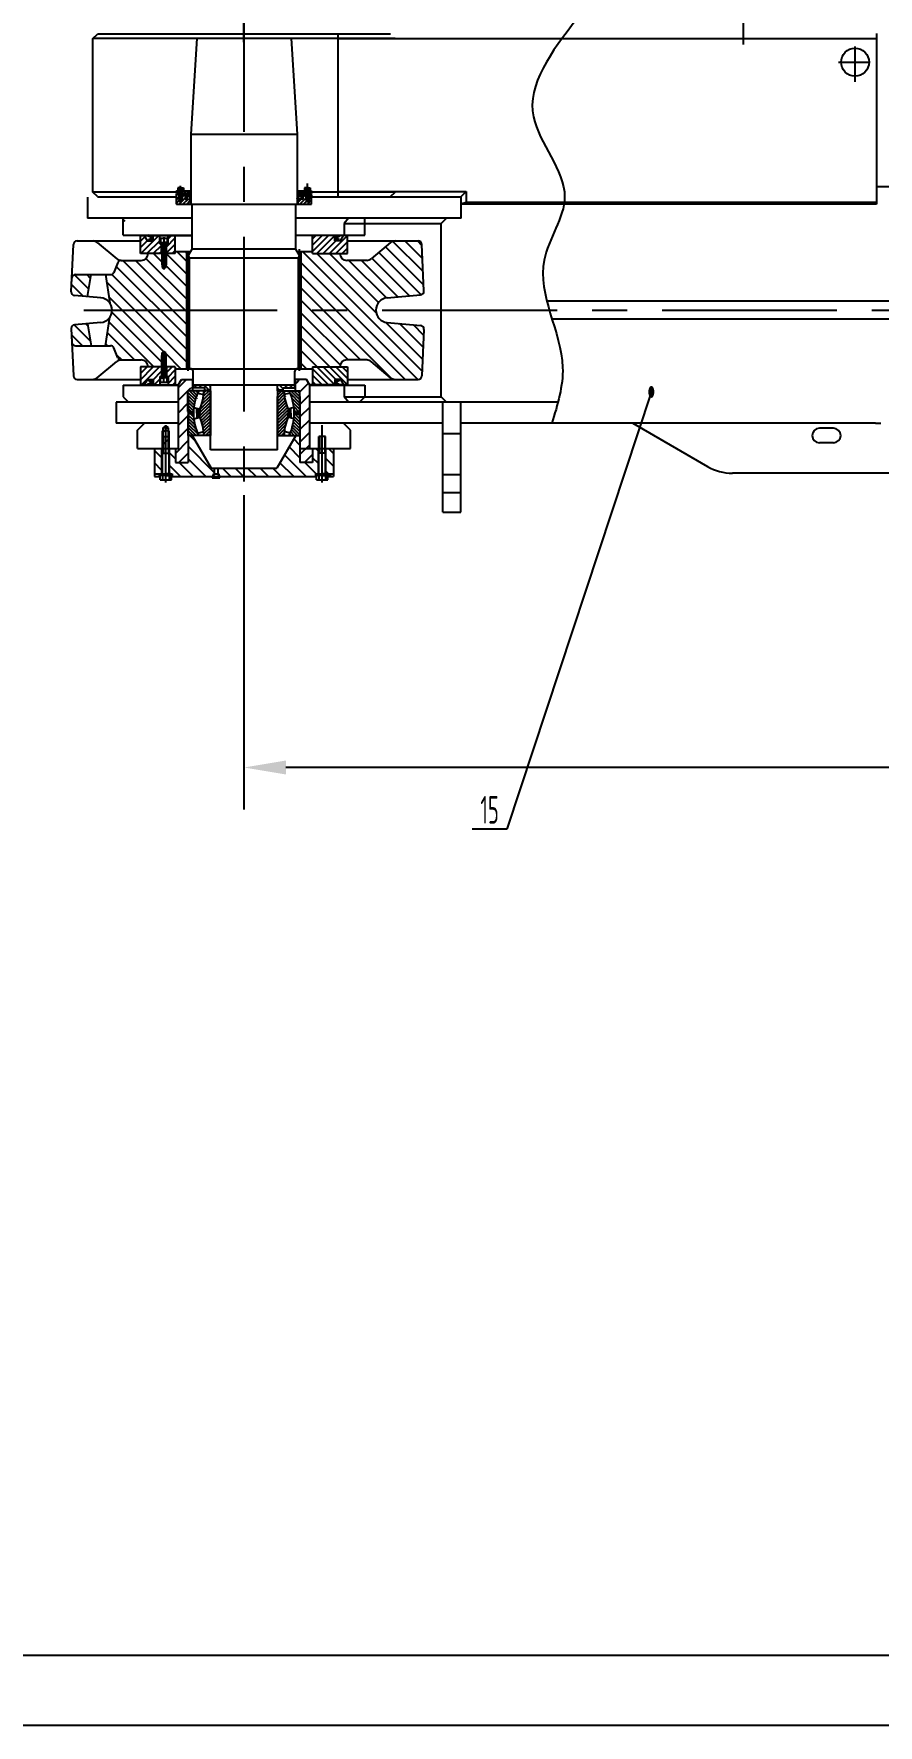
# Model space of a CAD drawing. Header units: millimetres. Extents: x 0 to 21000, y -315 to 14850.
# Drawn here: x 4974 to 7992, y 0 to 6046 of the extents above; entities that cross this region are included whole.
import ezdxf
from ezdxf.enums import TextEntityAlignment as Align

# ---------------------------------------------------------------- set-up
doc = ezdxf.new("R2010")
doc.units = ezdxf.units.MM
doc.header["$LTSCALE"] = 500
doc.linetypes.add('G', pattern=[2, 1.25, -0.25, 0.25, -0.25])
for name, color, linetype in [('01', 7, 'Continuous'), ('02', 1, 'Continuous'), ('05', 142, 'G'), ('08', 1, 'Continuous'), ('10', 1, 'Continuous'), ('11', 3, 'Continuous')]:
    doc.layers.add(name, color=color, linetype=linetype)
doc.styles.get("Standard").update_dxf_attribs({"font": 'isocp', "width": 0.707, "bigfont": 'intecad.shx'})
doc.dimstyles.new('INTE', dxfattribs={"dimscale": 50, "dimtxt": 3.5, "dimasz": 3, "dimexe": 3, "dimexo": 0, "dimgap": 1, "dimtad": 1, "dimdec": 0, "dimdsep": 46, "dimtxsty": 'Standard', "dimcen": 0, "dimclrd": 1, "dimclre": 1, "dimclrt": 3, "dimaunit": 1, "dimadec": 0, "dimazin": 0, "dimtfac": 1, "dimtmove": 0, "dimatfit": 0, "dimfxl": 1, "dimarcsym": 0})
pattern_1 = [(225, (7012.773, 4042.37), (11.22532, -11.22532), [])]
pattern_2 = [(135, (7012.7733, 4042.3693), (-1.4817423, -1.4817423), [1.524, -0.5715]), (225, (7012.7733, 4042.3693), (1.4817423, -1.4817423), [1.524, -0.5715])]
pattern_3 = [(135, (7401.3133, 3638.008), (-4.490128, -4.490128), [])]

# ---------------------------------------------------------------- blocks, each defined once
blk = doc.blocks.new('etgregres')
at = {"layer": '02'}
for p, q in [((630.2, 1536.3), (585.2, 1581.3)), ((585.3, 1536.3), (552.6, 1569)), ((675.1, 1536.3), (640.1, 1571.3)), ((720, 1536.3), (685, 1571.3)), ((764.9, 1536.3), (729.9, 1571.3)), ((818.8, 1527.3), (774.8, 1571.3)), ((849.6, 1541.4), (819.7, 1571.3)), ((581.3, 1091.3), (552.6, 1120)), ((616.2, 1101.3), (581.2, 1136.3)), ((661.1, 1101.3), (626.1, 1136.3)), ((706, 1101.3), (671, 1136.3)), ((750.9, 1101.3), (715.9, 1136.3)), ((795.8, 1101.3), (760.8, 1136.3)), ((836.6, 1105.3), (805.7, 1136.3)), ((849.6, 1137.3), (841.6, 1145.3))]:
    blk.add_line(p, q, dxfattribs=at)
blk = doc.blocks.new('wertgreter')
at = {"layer": '10'}
h = blk.add_hatch(dxfattribs=at)
h.set_pattern_fill('U', color=256, scale=8, angle=45, style=0, pattern_type=0)
h.set_pattern_definition([(45, (-492.103, 1336.257), (-5.65685, 5.65685), [])])
edge = h.paths.add_edge_path()
edge.add_line((-652.1, 1536.3), (-652.1, 1497.5))
edge.add_arc((-572.1, 1336.3), 180, 90.9815, 116.3878, ccw=False)
edge.add_line((-575.2, 1516.2), (-575.2, 1532.7))
edge.add_line((-575.2, 1532.7), (-577.7, 1536.3))
edge.add_line((-577.7, 1536.3), (-652.1, 1536.3))
edge = h.paths.add_edge_path()
edge.add_line((-492.1, 1536.3), (-566.6, 1536.3))
edge.add_line((-566.6, 1536.3), (-569, 1532.7))
edge.add_line((-569, 1532.7), (-569, 1516.2))
edge.add_arc((-572.1, 1336.3), 180, 63.6122, 89.0185, ccw=False)
edge.add_line((-492.1, 1497.5), (-492.1, 1536.3))
edge = h.paths.add_edge_path()
edge.add_line((-652.1, 1175), (-652.1, 1136.3))
edge.add_line((-652.1, 1136.3), (-577.7, 1136.3))
edge.add_line((-577.7, 1136.3), (-575.2, 1139.8))
edge.add_line((-575.2, 1139.8), (-575.2, 1156.3))
edge.add_arc((-572.1, 1336.3), 180, 243.6122, 269.0185, ccw=False)
edge = h.paths.add_edge_path()
edge.add_line((-492.1, 1136.3), (-492.1, 1175))
edge.add_arc((-572.1, 1336.3), 180, 270.9815, 296.3878, ccw=False)
edge.add_line((-569, 1156.3), (-569, 1139.8))
edge.add_line((-569, 1139.8), (-566.6, 1136.3))
edge.add_line((-566.6, 1136.3), (-492.1, 1136.3))
h = blk.add_hatch(dxfattribs=at)
h.set_pattern_fill('U', color=256, scale=8, angle=135, style=0, pattern_type=0)
h.set_pattern_definition([(135, (-492.103, 1336.257), (-5.65685, -5.65685), [])])
edge = h.paths.add_edge_path()
edge.add_line((-652.1, 1479.7), (-652.1, 1456.3))
edge.add_line((-652.1, 1456.3), (-492.1, 1456.3))
edge.add_line((-492.1, 1456.3), (-492.1, 1479.7))
edge.add_arc((-492.1, 1636.3), 156.5, 245.25923, 270, ccw=False)
edge.add_line((-557.6, 1494.1), (-572.1, 1494.1))
edge.add_line((-572.1, 1494.1), (-586.6, 1494.1))
edge.add_arc((-652.1, 1636.3), 156.5, 270, 294.74077, ccw=False)
edge = h.paths.add_edge_path()
edge.add_line((-586.6, 1178.4), (-572.1, 1178.4))
edge.add_line((-572.1, 1178.4), (-557.6, 1178.4))
edge.add_arc((-492.1, 1036.3), 156.5, 90, 114.74077, ccw=False)
edge.add_line((-492.1, 1192.8), (-492.1, 1216.2))
edge.add_line((-492.1, 1216.2), (-652.1, 1216.3))
edge.add_line((-652.1, 1216.3), (-652.1, 1192.8))
edge.add_arc((-652.1, 1036.3), 156.5, 65.25923, 90, ccw=False)
h = blk.add_hatch(dxfattribs=at)
h.set_pattern_fill('U', color=256, scale=2, angle=45, style=0, pattern_type=0)
h.set_pattern_definition([(45, (-492.1026, 1336.2573), (-1.414214, 1.414214), [])])
h.paths.add_polyline_path([(-572.1, 1504.1), (-589.3, 1504.1), (-586.6, 1494.1), (-572.1, 1494.1), (-557.6, 1494.1), (-554.9, 1504.1)])
h.paths.add_polyline_path([(-554.9, 1168.4), (-557.6, 1178.4), (-572.1, 1178.4), (-586.6, 1178.4), (-589.3, 1168.4), (-572.1, 1168.4)])
at = {"layer": '01'}
for p, q in [((-652.1, 1456.3), (-652.1, 1536.3)), ((-577.7, 1536.3), (-652.1, 1536.3)), ((-592.2, 1515.1), (-586.6, 1494.1)), ((-575.2, 1532.7), (-577.7, 1536.3)), ((-575.2, 1516.2), (-575.2, 1532.7)), ((-575.2, 1532.7), (-572.1, 1532.7)), ((-569, 1532.7), (-572.1, 1532.7)), ((-569, 1532.7), (-566.6, 1536.3)), ((-569, 1516.2), (-569, 1532.7)), ((-566.6, 1536.3), (-492.1, 1536.3)), ((-552, 1515.1), (-557.6, 1494.1)), ((-492.1, 1456.3), (-492.1, 1536.3)), ((-492.1, 1456.3), (-652.1, 1456.3)), ((-643.7, 1501.4), (-638.1, 1480.4)), ((-572.1, 1504.1), (-589.3, 1504.1)), ((-586.6, 1494.1), (-572.1, 1494.1)), ((-572.1, 1504.1), (-554.9, 1504.1)), ((-557.6, 1494.1), (-572.1, 1494.1)), ((-500.5, 1501.4), (-506.1, 1480.4)), ((-652.1, 1216.3), (-652.1, 1136.3)), ((-492.1, 1216.3), (-652.1, 1216.3)), ((-492.1, 1216.3), (-492.1, 1136.3)), ((-643.7, 1171.1), (-638.1, 1192.2)), ((-592.2, 1157.4), (-586.6, 1178.4)), ((-572.1, 1168.4), (-589.3, 1168.4)), ((-586.6, 1178.4), (-572.1, 1178.4)), ((-575.2, 1156.3), (-575.2, 1139.8)), ((-557.6, 1178.4), (-572.1, 1178.4)), ((-572.1, 1168.4), (-554.9, 1168.4)), ((-569, 1156.3), (-569, 1139.8)), ((-552, 1157.4), (-557.6, 1178.4)), ((-500.5, 1171.1), (-506.1, 1192.2)), ((-577.7, 1136.3), (-652.1, 1136.3)), ((-575.2, 1139.8), (-577.7, 1136.3)), ((-575.2, 1139.8), (-572.1, 1139.8)), ((-569, 1139.8), (-572.1, 1139.8)), ((-569, 1139.8), (-566.6, 1136.3)), ((-566.6, 1136.3), (-492.1, 1136.3))]:
    blk.add_line(p, q, dxfattribs=at)
for centre, radius, start, end in [((-572.1, 1336.3), 180, 90, 116.3878), ((-572.1, 1336.3), 180, 63.6122, 90), ((-652.1, 1636.3), 156.5, 270, 294.74077), ((-492.1, 1636.3), 156.5, 245.25923, 270), ((-652.1, 1036.3), 156.5, 65.25923, 90), ((-572.1, 1336.3), 180, 243.6122, 270), ((-572.1, 1336.3), 180, 270, 296.3878), ((-492.1, 1036.3), 156.5, 90, 114.74077)]:
    blk.add_arc(centre, radius, start, end, dxfattribs=at)
blk = doc.blocks.new('ryryu')
at = {"layer": '02', "color": 1, "linetype": 'Continuous'}
for p, q in [((420.5, 1603.8), (424.4, 1607.7)), ((442.3, 1580.7), (469.3, 1607.7)), ((487.2, 1580.7), (514.2, 1607.7)), ((420.5, 1514), (460.2, 1553.7)), ((420.5, 1469.1), (470.5, 1519.1)), ((484.1, 1532.7), (505.1, 1553.7)), ((420.5, 1424.2), (484.1, 1487.7)), ((435.5, 1394.2), (529, 1487.7)), ((547, 1460.9), (567.5, 1481.4)), ((420.5, 1334.4), (450.5, 1364.4)), ((420.5, 1289.5), (450.5, 1319.5)), ((420.5, 1244.6), (450.5, 1274.6)), ((420.5, 1199.7), (450.5, 1229.7)), ((420.5, 1154.8), (450.5, 1184.8)), ((420.5, 1109.9), (469.8, 1159.1)), ((420.5, 1065), (498.3, 1142.7)), ((488.2, 1087.7), (526.7, 1126.3)), ((533.1, 1087.7), (555.2, 1109.8)), ((422.2, 1021.7), (470.5, 1070.1)), ((467.1, 1021.7), (488.1, 1042.7)), ((512, 1021.7), (520.5, 1030.3)), ((420.5, 975.2), (440.1, 994.7)), ((458, 967.7), (485, 994.7)), ((502.9, 967.7), (520.5, 985.4))]:
    blk.add_line(p, q, dxfattribs=at)
blk = doc.blocks.new('*U43')
at = {"layer": '01'}
for p, q in [((-18.3, 6), (-18.3, 0)), ((0, 6), (-18.3, 6)), ((-18.3, 0), (0, 0)), ((0, 0), (-3.5, 6)), ((0, 6), (3.5, 0)), ((0, 6), (18.3, 6)), ((18.3, 0), (0, 0)), ((18.3, 6), (18.3, 0))]:
    blk.add_line(p, q, dxfattribs=at)
at = {"layer": '05'}
blk.add_line((0, 8.1), (0, -2.1), dxfattribs=at)
blk = doc.blocks.new('*U41')
at = {"layer": '01'}
for p, q in [((-12.2, 4.1), (-12.2, 0)), ((0, 4.1), (-12.2, 4.1)), ((-12.2, 0), (0, 0)), ((0, 0), (-2.4, 4.1)), ((0, 4.1), (2.4, 0)), ((0, 4.1), (12.2, 4.1)), ((12.2, 0), (0, 0)), ((12.2, 4.1), (12.2, 0))]:
    blk.add_line(p, q, dxfattribs=at)
at = {"layer": '05'}
blk.add_line((0, 6.2), (0, -2.1), dxfattribs=at)
blk = doc.blocks.new('*U42')
at = {"layer": '01'}
for p, q in [((-9.2, 3.1), (-9.2, 0)), ((0, 3.1), (-9.2, 3.1)), ((-9.2, 0), (0, 0)), ((0, 0), (-1.8, 3.1)), ((0, 3.1), (1.8, 0)), ((0, 3.1), (9.2, 3.1)), ((9.2, 0), (0, 0)), ((9.2, 3.1), (9.2, 0))]:
    blk.add_line(p, q, dxfattribs=at)
at = {"layer": '05'}
blk.add_line((0, 5.2), (0, -2.1), dxfattribs=at)
blk = doc.blocks.new('*D78')
at = {"layer": '08', "color": 1, "lineweight": -2}
for p, q in [((5725.1, 4396.6), (5725.1, 3273.2)), ((14634.3, 4343.2), (14634.3, 3273.2)), ((14484.3, 3423.2), (5875.1, 3423.2))]:
    blk.add_line(p, q, dxfattribs=at)
at = {"layer": '08', "color": 1}
for points in [[(5875.1, 3448.2), (5875.1, 3398.2), (5725.1, 3423.2)], [(14484.3, 3448.2), (14484.3, 3398.2), (14634.3, 3423.2)]]:
    blk.add_solid(points, dxfattribs=at)
at = {"layer": 'Defpoints', "color": 0}
for p in [(5725.1, 4396.6), (14634.3, 4343.2), (5725.1, 3423.2)]:
    blk.add_point(p, dxfattribs=at)
at = {"layer": '08', "color": 3, "insert": (10179.7, 3560.7), "char_height": 175, "attachment_point": 5}
blk.add_mtext('8909', dxfattribs=at)
blk = doc.blocks.new('*U100')
at = {"layer": '01'}
blk.add_lwpolyline([(25, 5), (415, 5)], dxfattribs=at)
at = {"layer": '02'}
blk.add_lwpolyline([(0, 0), (420, 0)], dxfattribs=at)

msp = doc.modelspace()

# ---------------------------------------------------------------- hatches: boundary and pattern name
at = {"layer": '02', "linetype": 'Continuous'}
h = msp.add_hatch(dxfattribs=at)
h.set_pattern_fill('ANSI31', color=1, scale=3, angle=180, style=0)
h.set_pattern_definition([(225, (7061.3305, 3960.358), (6.735192, -6.735192), [])])
h.paths.add_polyline_path([(5917.1, 5455), (5917.1, 5437), (5963.6, 5437), (5966.6, 5440), (5966.6, 5444.6), (5956.4, 5450.4), (5956.4, 5448), (5951.6, 5445.2), (5946.8, 5448), (5946.8, 5453), (5945.6, 5453), (5945.6, 5456.5), (5935.1, 5462.5), (5935.1, 5455)])
h.paths.add_polyline_path([(5957.6, 5458.1), (5957.6, 5453), (5956.4, 5453), (5956.4, 5450.4), (5966.6, 5444.6), (5966.6, 5473), (5957.6, 5473)])
h.paths.add_polyline_path([(5945.6, 5473), (5935.1, 5473), (5935.1, 5462.5), (5945.6, 5456.5), (5945.6, 5458.1)])
h.paths.add_polyline_path([(5515.1, 5473), (5504.6, 5473), (5504.6, 5458.1), (5504.6, 5453), (5503.4, 5453), (5503.4, 5448), (5498.6, 5445.2), (5493.8, 5448), (5493.8, 5453), (5492.6, 5453), (5492.6, 5458.1), (5492.6, 5473), (5483.6, 5473), (5483.6, 5462.4), (5483.6, 5440), (5486.6, 5437), (5533.1, 5437), (5533.1, 5455), (5515.1, 5455), (5515.1, 5455)])
h.paths.add_polyline_path([(5494.8, 5445), (5494.8, 5454.5), (5482.4, 5454.5), (5482.4, 5445)], flags=9)
h = msp.add_hatch(dxfattribs=at)
h.set_pattern_fill('ANSI31', color=1, scale=2, angle=180, style=0)
h.set_pattern_definition([(225, (7401.3133, 3638.008), (4.490128, -4.490128), [])])
h.paths.add_polyline_path([(5483.6, 5475), (5491.6, 5475), (5491.6, 5485), (5489.4, 5485), (5483.6, 5485)])
h.paths.add_polyline_path([(5505.6, 5485), (5505.6, 5475), (5533.1, 5475), (5533.1, 5485)])
h.paths.add_polyline_path([(5917.1, 5485), (5917.1, 5475), (5929.4, 5475), (5935.1, 5475), (5944.6, 5475), (5944.6, 5485), (5942.4, 5485)])
h.paths.add_polyline_path([(5966.6, 5485), (5958.6, 5485), (5958.6, 5475), (5966.6, 5475)])
h = msp.add_hatch(dxfattribs=at)
h.set_pattern_fill('ANSI31', color=1, scale=2, angle=90, style=0)
h.set_pattern_definition(pattern_3)
h.paths.add_polyline_path([(5520.7, 5463.3), (5520.7, 5455), (5515.1, 5455), (5515.1, 5475), (5520.7, 5475), (5521.5, 5475), (5521.5, 5472.8, 0.250683), (5522.4, 5471.2), (5524, 5470.1), (5526.9, 5470.1, -0.377139), (5535.1, 5464.1), (5535.1, 5455.9), (5532.3, 5455.9), (5532.3, 5463.1, 0.139802), (5532.7, 5464.6, 0.237724), (5531.6, 5466.9, 0.566431)])
h = msp.add_hatch(dxfattribs=at)
h.set_pattern_fill('ANSI31', color=1, scale=2, angle=90, style=0)
h.set_pattern_definition(pattern_3)
h.paths.add_polyline_path([(5929.4, 5463.3), (5929.4, 5455), (5935.1, 5455), (5935.1, 5475), (5929.4, 5475), (5928.6, 5475), (5928.6, 5472.8, -0.250683), (5927.7, 5471.2), (5926.2, 5470.1), (5923.2, 5470.1, 0.377139), (5915.1, 5464.1), (5915.1, 5455.9), (5917.8, 5455.9), (5917.8, 5463.1, -0.139802), (5917.4, 5464.6, -0.237724), (5918.5, 5466.9, -0.566431)])
msp.add_hatch(color=1, dxfattribs=at).paths.add_polyline_path([(5966.6, 5462.4), (5971.6, 5462.4), (5966.6, 5467.4)])
h = msp.add_hatch(dxfattribs=at)
h.set_pattern_fill('ANSI31', color=1, scale=5, angle=180, style=0)
h.set_pattern_definition([(225, (7012.773, 4043.12), (11.22532, -11.22532), [])])
h.paths.add_polyline_path([(5430.1, 5261.2), (5430.1, 5295.2), (5426.9, 5295.2), (5424.1, 5295.2), (5424.1, 5325.2), (5400.1, 5325.2), (5400.1, 5306.7), (5380.1, 5306.7), (5373.6, 5317.9), (5355.1, 5322.7), (5355.1, 5261.2)])
h.paths.add_polyline_path([(5454.1, 5295.2), (5448.1, 5295.2), (5448.1, 5261.2), (5479.6, 5261.2), (5479.6, 5268.2), (5479.6, 5325.2), (5454.1, 5325.2)])
h.paths.add_polyline_path([(5386.8, 5272.8), (5386.8, 5282.3), (5374.5, 5282.3), (5374.5, 5272.8)], flags=24)
h = msp.add_hatch(dxfattribs=at)
h.set_pattern_fill('ANGLE', color=1, scale=0.3, angle=135, style=0)
h.set_pattern_definition(pattern_2)
h.paths.add_polyline_path([(5385.1, 5310.5), (5385.1, 5305.9), (5400.1, 5305.9), (5400.1, 5317.4), (5381.6, 5325.9), (5380.7, 5324.1), (5397.2, 5316.5), (5397.2, 5315.7)])
h.paths.add_polyline_path([(5395.1, 5306.2), (5395.1, 5315.7), (5382.8, 5315.7), (5382.8, 5306.2)], flags=24)
h = msp.add_hatch(dxfattribs=at)
h.set_pattern_fill('ANSI31', color=1, scale=5, angle=180, style=0)
h.set_pattern_definition(pattern_1)
h.paths.add_polyline_path([(5970.6, 5324.4), (5970.6, 5260.4), (6095.1, 5260.4), (6095.1, 5324.4), (6080.8, 5324.4), (6070.1, 5305.9), (6050.1, 5305.9), (6050.1, 5314.2), (6050.1, 5324.4)])
at = {"layer": '02'}
h = msp.add_hatch(dxfattribs=at)
h.set_pattern_fill('ANGLE', color=256, scale=0.3, angle=135, style=0)
h.set_pattern_definition(pattern_2)
h.paths.add_polyline_path([(6050.1, 5317.4), (6050.1, 5305.9), (6065.1, 5305.9), (6065.1, 5310.5), (6052.9, 5315.7), (6052.9, 5316.5), (6067.6, 5323.3), (6066.8, 5325.2)])
at = {"layer": '02', "linetype": 'Continuous'}
h = msp.add_hatch(dxfattribs=at)
h.set_pattern_fill('ANSI31', color=1, scale=10, angle=90, style=0)
h.set_pattern_definition([(135, (7162.265, 2422.636), (-22.45064, -22.45064), [])])
h.paths.add_polyline_path([(5119.8, 5005.4, 0.401491), (5108, 4991.9), (5110.1, 4943.3, 0.401491), (5123.1, 4930.9), (5178.9, 4930.9), (5166.4, 5009.5)])
h.paths.add_polyline_path([(5123.1, 5184.9, 0.401491), (5110.1, 5172.5), (5109.1, 5148.2), (5108, 5123.9, 0.401491), (5119.8, 5110.4), (5166.4, 5106.3), (5178.9, 5184.9)])
h.paths.add_polyline_path([(5286.4, 5235.9, 0.306216), (5274.3, 5227.8), (5260.3, 5193.1), (5257.1, 5184.9), (5248.3, 5184.9), (5229.9, 5184.9), (5246.1, 5082.6, -0.147822), (5253.6, 5057.9), (5265.1, 5057.9), (5520.6, 5057.9), (5520.6, 5261.9), (5517.4, 5267.4), (5479.2, 5267.4), (5479.2, 5260.4), (5447.1, 5260.4), (5447.1, 5220.4), (5445.5, 5220.4), (5445.5, 5210.4), (5439.1, 5206.7), (5432.7, 5210.4), (5432.7, 5220.4), (5431.1, 5220.4), (5431.1, 5260.4), (5382.6, 5260.4, -0.407784), (5357.6, 5235.9)])
h.paths.add_polyline_path([(5970.9, 5260.4), (5970.9, 5267.4), (5932.8, 5267.4), (5929.6, 5261.9), (5929.6, 5057.9), (6196.6, 5057.9, -0.388879), (6237.2, 5102.2), (6356.2, 5112.7, 0.388879), (6368, 5125.6), (6360.7, 5293, 0.401491), (6347.8, 5305.4), (6265.6, 5305.4, 0.169751), (6250, 5300), (6179.5, 5241.7, -0.174545), (6163.6, 5235.9), (6092.6, 5235.9, -0.407784), (6067.6, 5260.4)])
h.paths.add_polyline_path([(5929.6, 5057.9), (5929.6, 4854), (5932.8, 4848.4), (5970.9, 4848.4), (5970.9, 4855.5), (6067.6, 4855.5, -0.407784), (6092.6, 4879.9), (6163.6, 4879.9, -0.174545), (6179.5, 4874.2), (6250, 4815.9, 0.169751), (6265.6, 4810.4), (6347.8, 4810.4, 0.401491), (6360.7, 4822.8), (6368, 4990.2, 0.388879), (6356.2, 5003.2), (6237.2, 5013.6, -0.388879), (6196.6, 5057.9), (6185, 5057.9)])
h.paths.add_polyline_path([(5253.6, 5057.9, -0.147822), (5246.1, 5033.3), (5229.9, 4930.9), (5248.3, 4930.9), (5257.1, 4930.9), (5260.3, 4922.8), (5274.3, 4888.1, 0.306216), (5286.4, 4879.9), (5357.6, 4879.9, -0.407784), (5382.6, 4855.5), (5431.1, 4855.5), (5431.1, 4895.5), (5432.7, 4895.5), (5432.7, 4905.5), (5439.1, 4909.2), (5445.5, 4905.5), (5445.5, 4895.5), (5447.1, 4895.5), (5447.1, 4855.5), (5479.2, 4855.5), (5479.2, 4848.4), (5517.4, 4848.4), (5520.6, 4854), (5520.6, 5057.9)])
h.paths.add_polyline_path([(5431.1, 4895.5), (5431.1, 4855.5), (5432.7, 4855.5), (5432.7, 4895.5)], flags=16)
h.paths.add_polyline_path([(5445.5, 4895.5), (5445.5, 4855.5), (5447.1, 4855.5), (5447.1, 4895.5)], flags=16)
h.paths.add_polyline_path([(5431.1, 5260.4), (5431.1, 5220.4), (5432.7, 5220.4), (5432.7, 5260.4)], flags=16)
h.paths.add_polyline_path([(5445.5, 5260.4), (5445.5, 5220.4), (5447.1, 5220.4), (5447.1, 5260.4)], flags=17)
at = {"layer": '02'}
h = msp.add_hatch(dxfattribs=at)
h.set_pattern_fill('ANSI31', color=256, scale=5, angle=180, style=0)
h.set_pattern_definition(pattern_1)
h.paths.add_polyline_path([(5355.1, 4855.4), (5355.1, 4790.7), (5369, 4790.7), (5380.1, 4809.9), (5400.1, 4809.9), (5400.1, 4801.6), (5400.1, 4798.5), (5383.2, 4790.7), (5419.1, 4790.7), (5424.1, 4795.5), (5424.1, 4820.7), (5430.1, 4820.7), (5430.1, 4855.4)])
h.paths.add_polyline_path([(5448.1, 4855.4), (5448.1, 4820.7), (5451.3, 4820.7), (5454.1, 4820.7), (5454.1, 4790.7), (5479.6, 4790.7), (5479.6, 4855.4)])
at = {"layer": '02', "linetype": 'Continuous'}
h = msp.add_hatch(dxfattribs=at)
h.set_pattern_fill('ANSI31', color=1, scale=5, angle=180, style=0)
h.set_pattern_definition([(135, (7012.773, 6073.457), (11.22532, 11.22532), [])])
h.paths.add_polyline_path([(5970.6, 4791.4), (5970.6, 4855.4), (6095.1, 4855.4), (6095.1, 4791.4), (6080.8, 4791.4), (6070.1, 4809.9), (6050.1, 4809.9), (6050.1, 4801.6), (6050.1, 4791.4)])
at = {"layer": '02'}
h = msp.add_hatch(dxfattribs=at)
h.set_pattern_fill('ANGLE', color=256, scale=0.5, angle=135, style=0)
h.set_pattern_definition([(135, (7012.7733, 4042.3693), (-2.4695704, -2.4695704), [2.54, -0.9525]), (225, (7012.7733, 4042.3693), (2.4695704, -2.4695704), [2.54, -0.9525])])
h.paths.add_polyline_path([(5385.1, 4809.9), (5385.1, 4805.3), (5397.2, 4800.2), (5397.2, 4799.4), (5380.7, 4791.7), (5381.6, 4789.9), (5400.1, 4798.5), (5400.1, 4809.9)])
h = msp.add_hatch(dxfattribs=at)
h.set_pattern_fill('ANSI31', color=256, scale=4, angle=90, style=0)
h.set_pattern_definition([(135, (7012.773, 4042.369), (-8.98026, -8.98026), [])])
h.paths.add_polyline_path([(5585.1, 4789.9), (5543.1, 4789.9), (5543.1, 4779.9), (5585.1, 4779.9), (5585.1, 4771.9), (5605.1, 4771.9), (5605.1, 4789.9)])
h.paths.add_polyline_path([(5845.1, 4789.9), (5845.1, 4771.9), (5865.1, 4771.9), (5865.1, 4779.9), (5907.1, 4779.9), (5907.1, 4789.9)])
h.paths.add_polyline_path([(5603.7, 4770.2), (5603.7, 4779.7), (5591.4, 4779.7), (5591.4, 4770.2)], flags=9)
h = msp.add_hatch(dxfattribs=at)
h.set_pattern_fill('ANGLE', color=256, scale=0.3, angle=135, style=0)
h.set_pattern_definition([(225, (7012.7733, 6073.4572), (-1.4817423, 1.4817423), [1.524, -0.5715]), (135, (7012.7733, 6073.4572), (1.4817423, 1.4817423), [1.524, -0.5715])])
h.paths.add_polyline_path([(6052.9, 4799.3), (6052.9, 4800.2), (6065.1, 4805.3), (6065.1, 4809.9), (6050.1, 4809.9), (6050.1, 4798.4), (6066.8, 4790.7), (6067.6, 4792.5)])

# ---------------------------------------------------------------- linework, layer by layer
for p, q in [((5185.1, 6028.9), (5201.1, 6044.9)), ((6265.1, 6028.9), (5185.1, 6028.9)), ((5185.1, 5479.9), (5185.1, 6028.9)), ((5725.1, 6044.9), (5201.1, 6044.9)), ((6249.1, 6044.9), (5725.1, 6044.9)), ((5166.1, 5462.4), (5166.1, 5386.4)), ((5483.6, 5479.9), (5185.1, 5479.9)), ((5201.1, 5463.9), (5185.1, 5479.9)), ((5483.6, 5462.4), (5201.1, 5462.4)), ((6265.1, 5479.9), (5966.6, 5479.9)), ((6348.1, 5462.4), (5966.6, 5462.4)), ((6249.1, 5463.9), (6265.1, 5479.9)), ((5539.4, 5386.4), (5293.1, 5386.4)), ((5293.1, 5325.9), (5293.1, 5386.4)), ((6157.1, 5386.4), (5910.8, 5386.4)), ((6157.1, 5325.9), (6157.1, 5386.4)), ((5293.1, 5325.9), (5539.4, 5325.9)), ((5355.1, 5325.2), (5381.2, 5325.2)), ((5383.2, 5325.2), (5539.4, 5325.2)), ((5910.8, 5325.9), (6157.1, 5325.9)), ((5128.4, 5305.4), (5355.1, 5305.4)), ((6095.1, 5305.4), (6347.8, 5305.4)), ((6368, 5126.7), (6360.7, 5293)), ((5108, 5123.9), (5110.1, 5172.5)), ((5123.1, 5184.9), (5248.3, 5184.9)), ((5213, 5102.2), (5119.8, 5110.4)), ((6237.2, 5102.2), (6356.2, 5112.7)), ((5108, 4991.9), (5110.1, 4943.3)), ((5213, 5013.6), (5119.8, 5005.4)), ((6237.2, 5013.6), (6356.2, 5003.2)), ((6368, 4989.1), (6360.7, 4822.8)), ((5123.1, 4930.9), (5248.3, 4930.9)), ((5293.1, 4789.9), (5293.1, 4748.4)), ((5293.1, 4789.9), (5490.1, 4789.9)), ((5355.1, 4790.7), (5381.2, 4790.7)), ((5383.2, 4790.7), (5490.5, 4790.7)), ((5960.1, 4789.9), (6157.1, 4789.9)), ((6157.1, 4789.9), (6157.1, 4748.4)), ((5268.1, 4729.4), (5268.1, 4653.4)), ((5293.1, 4748.4), (5312.1, 4729.4)), ((5490.1, 4729.4), (5312.1, 4729.4)), ((6138.1, 4729.4), (5960.1, 4729.4)), ((6157.1, 4748.4), (6138.1, 4729.4)), ((5344.1, 4628.4), (5369.1, 4653.4)), ((5344.1, 4562.9), (5344.1, 4628.4)), ((5490.1, 4653.4), (5369.1, 4653.4)), ((6081.1, 4653.4), (5960.1, 4653.4)), ((6106.1, 4628.4), (6081.1, 4653.4)), ((6106.1, 4562.9), (6106.1, 4628.4)), ((7114.7, 4653.4), (7381.7, 4499.3)), ((7831.6, 4635.9), (7781.6, 4635.9)), ((5344.1, 4562.9), (5490.1, 4562.9)), ((5925.1, 4562.9), (6106.1, 4562.9)), ((7831.6, 4583.9), (7781.6, 4583.9)), ((9257.8, 4475.4), (7470.7, 4475.4))]:
    msp.add_line(p, q)
for centre, radius, start, end in [((5123.1, 5171.9), 13, 90, 177.5), ((5121, 5123.3), 13, 177.5, 265), ((5209.1, 5057.9), 44.5, 275, 85), ((6241.1, 5057.9), 44.5, 95, 265), ((5121, 4992.5), 13, 95, 182.5), ((5123.1, 4943.9), 13, 182.5, 270), ((7781.6, 4609.9), 26, 90, 270), ((7831.6, 4609.9), 26, 270, 90), ((7470.7, 4653.4), 178, 240, 270)]:
    msp.add_arc(centre, radius, start, end)
at = {"layer": '01'}
for p, q in [((6061.1, 6046.4), (6061.1, 5463.4)), ((7985.1, 6046.4), (7985.1, 5436.4)), ((7985.1, 6027.4), (6061.1, 6027.4)), ((5535.1, 5687), (5535.1, 5437)), ((5915.1, 5687), (5915.1, 5437)), ((5483.6, 5475), (5483.6, 5485)), ((5483.6, 5437), (5483.6, 5462.4)), ((5498.6, 5495.6), (5488.6, 5495.6)), ((5488.6, 5495.6), (5488.6, 5488.1)), ((5488.6, 5488.1), (5498.6, 5488.1)), ((5492.6, 5488.1), (5492.6, 5495.6)), ((5492.6, 5485), (5492.6, 5458.1)), ((5492.6, 5482.9), (5498.6, 5482.9)), ((5492.6, 5458.1), (5498.6, 5458.1)), ((5493.8, 5448), (5503.4, 5448)), ((5498.6, 5495.6), (5508.6, 5495.6)), ((5508.6, 5488.1), (5498.6, 5488.1)), ((5504.6, 5482.9), (5498.6, 5482.9)), ((5504.6, 5458.1), (5498.6, 5458.1)), ((5504.6, 5488.1), (5504.6, 5495.6)), ((5504.6, 5485), (5504.6, 5458.1)), ((5508.6, 5495.6), (5508.6, 5488.1)), ((5515.1, 5475), (5515.1, 5455)), ((5515.1, 5455), (5535.1, 5455)), ((5520.7, 5475), (5535.1, 5475)), ((5520.7, 5463.3), (5520.7, 5455)), ((5521.5, 5475), (5521.5, 5472.8)), ((5522.4, 5471.2), (5524, 5470.1)), ((5526.9, 5470.1), (5524, 5470.1)), ((5532.3, 5455.9), (5532.3, 5463.1)), ((5535.1, 5455.9), (5532.3, 5455.9)), ((5533.1, 5455), (5533.1, 5437)), ((5929.4, 5475), (5915.1, 5475)), ((5915.1, 5455.9), (5917.8, 5455.9)), ((5935.1, 5455), (5915.1, 5455)), ((5917.1, 5455), (5917.1, 5437)), ((5917.8, 5455.9), (5917.8, 5463.1)), ((5923.2, 5470.1), (5926.2, 5470.1)), ((5927.7, 5471.2), (5926.2, 5470.1)), ((5928.6, 5475), (5928.6, 5472.8)), ((5929.4, 5463.3), (5929.4, 5455)), ((5935.1, 5475), (5935.1, 5455)), ((5951.6, 5495.6), (5941.6, 5495.6)), ((5941.6, 5495.6), (5941.6, 5488.1)), ((5941.6, 5488.1), (5951.6, 5488.1)), ((5945.6, 5488.1), (5945.6, 5495.6)), ((5945.6, 5485), (5945.6, 5458.1)), ((5945.6, 5482.9), (5951.6, 5482.9)), ((5945.6, 5458.1), (5951.6, 5458.1)), ((5956.4, 5448), (5946.8, 5448)), ((5951.6, 5495.6), (5961.6, 5495.6)), ((5961.6, 5488.1), (5951.6, 5488.1)), ((5957.6, 5482.9), (5951.6, 5482.9)), ((5957.6, 5458.1), (5951.6, 5458.1)), ((5957.6, 5488.1), (5957.6, 5495.6)), ((5957.6, 5485), (5957.6, 5458.1)), ((5961.6, 5495.6), (5961.6, 5488.1)), ((5966.6, 5437), (5966.6, 5473)), ((6061.1, 5482.4), (6519.6, 5482.4)), ((6061.1, 5463.4), (6500.6, 5463.4)), ((6500.6, 5463.4), (6519.6, 5482.4)), ((6500.6, 5463.4), (6500.6, 5436.4)), ((6500.6, 5463.4), (6500.6, 5436.4)), ((6519.6, 5443), (6500.6, 5436.4)), ((6519.6, 5482.4), (6519.6, 5443)), ((7985.1, 5443), (6519.6, 5443)), ((5483.6, 5437), (5966.6, 5437)), ((7985.1, 5436.4), (6500.6, 5436.4)), ((6501.1, 5386.4), (6501.1, 5436.4)), ((5380.1, 5305.9), (5369, 5325.2)), ((5380.7, 5324.1), (5381.6, 5325.9)), ((5397.2, 5316.5), (5380.7, 5324.1)), ((5381.6, 5325.9), (5381.6, 5325.9)), ((5400.1, 5317.4), (5381.6, 5325.9)), ((6095.1, 5325.2), (5910.8, 5325.2)), ((6070.1, 5305.9), (6081.2, 5325.2)), ((6083.6, 5367.4), (6429.6, 5367.4)), ((5109.1, 5148.2), (5115.4, 5293)), ((5200.9, 5299.4), (5270.6, 5241.7)), ((5431.1, 5260.4), (5355.1, 5260.4)), ((5427.1, 5315.3), (5451.1, 5315.3)), ((5427.1, 5315.3), (5427.1, 5299.3)), ((5427.1, 5299.3), (5439.1, 5299.3)), ((5431.1, 5295.2), (5431.1, 5229.2)), ((5431.1, 5293.3), (5439.1, 5293.3)), ((5451.1, 5299.3), (5439.1, 5299.3)), ((5447.1, 5293.3), (5439.1, 5293.3)), ((5447.1, 5295.2), (5447.1, 5229.2)), ((5479.6, 5260.4), (5447.1, 5260.4)), ((5451.1, 5315.3), (5451.1, 5299.3)), ((5479.6, 5267.4), (5534.8, 5267.4)), ((5479.6, 5260.4), (5479.6, 5267.4)), ((5530.6, 5245.4), (5517.9, 5267.4)), ((5520.6, 4848.4), (5520.6, 5262.7)), ((5915.4, 5267.4), (5970.6, 5267.4)), ((5919.6, 5245.4), (5932.3, 5267.4)), ((5929.6, 4848.4), (5929.6, 5262.7)), ((5970.6, 5260.4), (6095.1, 5260.4)), ((6095.1, 5305.4), (6347.8, 5305.4)), ((6249.3, 5299.4), (6179.5, 5241.7)), ((5431.1, 5229.2), (5439.1, 5229.2)), ((5447.1, 5229.2), (5431.1, 5229.2)), ((5447.1, 5220.4), (5431.1, 5220.4)), ((5432.7, 5220.4), (5432.7, 5210.4)), ((5432.7, 5210.4), (5439.1, 5206.7)), ((5445.5, 5210.4), (5432.7, 5210.4)), ((5447.1, 5229.2), (5439.1, 5229.2)), ((5445.5, 5210.4), (5439.1, 5206.7)), ((5445.5, 5220.4), (5445.5, 5210.4)), ((5530.6, 4848.4), (5530.6, 5245.4)), ((5919.6, 4848.4), (5919.6, 5245.4)), ((5229.9, 5184.9), (5246.1, 5082.6)), ((9254.8, 5089.9), (6807.7, 5089.9)), ((7215.8, 5089.9), (7017.8, 5089.9)), ((5229.9, 4930.9), (5246.1, 5033.3)), ((9237, 5025.9), (6826, 5025.9)), ((5109.1, 4967.6), (5115.4, 4822.8)), ((5432.7, 4905.4), (5439.1, 4909.1)), ((5445.5, 4905.4), (5432.7, 4905.4)), ((5432.7, 4886.6), (5432.7, 4905.4)), ((5445.5, 4905.4), (5439.1, 4909.1)), ((5445.5, 4886.6), (5445.5, 4905.4)), ((5200.9, 4816.5), (5270.6, 4874.2)), ((5431.1, 4855.4), (5355.1, 4855.4)), ((5447.1, 4895.4), (5431.1, 4895.4)), ((5447.1, 4886.6), (5431.1, 4886.6)), ((5479.6, 4855.4), (5447.1, 4855.4)), ((5479.6, 4848.4), (5970.6, 4848.4)), ((5970.6, 4855.4), (6095.1, 4855.4)), ((6249.3, 4816.5), (6179.5, 4874.2)), ((5128.4, 4810.4), (5355.1, 4810.4)), ((5380.1, 4809.9), (5369, 4790.7)), ((5397.2, 4799.4), (5380.7, 4791.7)), ((5380.7, 4791.7), (5381.6, 4789.9)), ((5400.1, 4798.5), (5381.6, 4789.9)), ((5381.6, 4789.9), (5381.6, 4789.9)), ((5451.1, 4816.6), (5427.1, 4816.6)), ((5427.1, 4800.6), (5427.1, 4816.6)), ((5427.1, 4800.6), (5451.1, 4800.6)), ((5447.1, 4822.6), (5431.1, 4822.6)), ((5451.1, 4800.6), (5451.1, 4816.6)), ((5845.1, 4769.9), (5845.1, 4789.9)), ((5960.1, 4564.9), (5960.1, 4789.9)), ((6070.1, 4809.9), (6081.2, 4790.7)), ((6095.1, 4810.4), (6347.8, 4810.4)), ((5490.1, 4729.4), (5268.1, 4729.4)), ((6847.3, 4729.4), (5960.1, 4729.4)), ((6083.6, 4748.4), (6429.6, 4748.4)), ((5490.1, 4653.4), (5268.1, 4653.4)), ((5433.6, 4472.9), (5433.6, 4606.9)), ((5433.6, 4606.9), (5457.6, 4606.9)), ((5457.6, 4472.9), (5457.6, 4606.9)), ((5855.1, 4609.9), (5925.1, 4609.9)), ((6436.1, 4653.4), (5960.1, 4653.4)), ((5992.6, 4472.9), (5992.6, 4606.9)), ((6016.6, 4606.9), (5992.6, 4606.9)), ((6016.6, 4472.9), (6016.6, 4606.9)), ((7982.1, 4653.4), (8001.1, 4653.4)), ((5433.6, 4546.9), (5457.6, 4546.9)), ((5845.1, 4558.8), (5605.1, 4558.8)), ((6016.6, 4546.9), (5992.6, 4546.9)), ((5618.6, 4492.9), (5618.6, 4472.9)), ((5631.6, 4492.9), (5631.6, 4472.9)), ((5422.3, 4472.9), (5422.3, 4462.9)), ((5425.6, 4451.9), (5425.6, 4466.9)), ((5465.6, 4466.9), (5425.6, 4466.9)), ((5425.6, 4451.9), (5465.6, 4451.9)), ((5433.6, 4466.9), (5433.6, 4451.9)), ((5457.6, 4466.9), (5457.6, 4451.9)), ((5465.6, 4451.9), (5465.6, 4466.9)), ((5468.8, 4472.9), (5468.8, 4462.9)), ((5611, 4462.9), (5611, 4459)), ((5611, 4459), (5638.7, 4459)), ((5616.6, 4472.9), (5612.6, 4462.9)), ((5618.6, 4472.9), (5614.6, 4462.9)), ((5631.6, 4472.9), (5635.6, 4462.9)), ((5633.6, 4472.9), (5637.6, 4462.9)), ((5638.7, 4459), (5638.7, 4462.9)), ((5981.3, 4472.9), (5981.3, 4462.9)), ((5984.6, 4451.9), (5984.6, 4466.9)), ((6024.6, 4466.9), (5984.6, 4466.9)), ((5984.6, 4451.9), (6024.6, 4451.9)), ((5992.6, 4466.9), (5992.6, 4451.9)), ((6016.6, 4466.9), (6016.6, 4451.9)), ((6024.6, 4451.9), (6024.6, 4466.9)), ((6027.8, 4472.9), (6027.8, 4462.9))]:
    msp.add_line(p, q, dxfattribs=at)
at = {"layer": '01', "color": 7, "linetype": 'Continuous'}
for p, q in [((5556.2, 6028.9), (5535.1, 5687)), ((5894, 6028.9), (5915.1, 5687)), ((5535.1, 5687), (5915.1, 5687)), ((5483.6, 5485), (5535.1, 5485)), ((5483.6, 5475), (5492.6, 5475)), ((5483.6, 5462.4), (5483.6, 5473)), ((5483.6, 5473), (5492.6, 5473)), ((5491.6, 5485), (5491.6, 5475)), ((5492.6, 5453), (5504.6, 5453)), ((5493.8, 5458.1), (5493.8, 5453)), ((5493.8, 5453), (5493.8, 5448)), ((5493.8, 5448), (5498.6, 5445.2)), ((5503.4, 5448), (5498.6, 5445.2)), ((5503.4, 5458.1), (5503.4, 5453)), ((5503.4, 5453), (5503.4, 5448)), ((5504.6, 5475), (5535.1, 5475)), ((5504.6, 5473), (5515.1, 5473)), ((5505.6, 5485), (5505.6, 5475)), ((5515.1, 5475), (5520.7, 5475)), ((5515.1, 5455), (5535.1, 5455)), ((5515.1, 5455), (5518.7, 5455)), ((5515.1, 5455), (5520.7, 5455)), ((5533.1, 5475), (5533.1, 5485)), ((5915.1, 5485), (5966.6, 5485)), ((5915.1, 5475), (5945.6, 5475)), ((5935.1, 5455), (5915.1, 5455)), ((5915.1, 5447), (5915.1, 5437)), ((5917.1, 5475), (5917.1, 5485)), ((5935.1, 5475), (5929.4, 5475)), ((5935.1, 5455), (5929.4, 5455)), ((5935.1, 5455), (5931.5, 5455)), ((5935.1, 5473), (5945.6, 5473)), ((5944.6, 5485), (5944.6, 5475)), ((5957.6, 5453), (5945.6, 5453)), ((5946.8, 5458.1), (5946.8, 5453)), ((5946.8, 5453), (5946.8, 5448)), ((5946.8, 5448), (5951.6, 5445.2)), ((5956.4, 5448), (5951.6, 5445.2)), ((5956.4, 5458.1), (5956.4, 5453)), ((5956.4, 5453), (5956.4, 5448)), ((5957.6, 5475), (5966.6, 5475)), ((5957.6, 5473), (5966.6, 5473)), ((5958.6, 5485), (5958.6, 5475)), ((5966.6, 5485), (5966.6, 5475)), ((7985.1, 5500.4), (8030.2, 5500.4)), ((5539.4, 5386.4), (5166.1, 5386.4)), ((5483.6, 5440), (5486.6, 5437)), ((5535.1, 5437), (5915.1, 5437)), ((5539.4, 5275.4), (5539.4, 5434)), ((5910.8, 5275.4), (5910.8, 5434)), ((6501.1, 5386.4), (5910.8, 5386.4)), ((5966.6, 5440), (5963.6, 5437)), ((6098.7, 5386.4), (6083.6, 5367.4)), ((6429.6, 5367.4), (6448.6, 5386.4)), ((5355.1, 5260.4), (5355.1, 5325.2)), ((5400.1, 5305.9), (5400.1, 5324.4)), ((5424.1, 5295.2), (5424.1, 5325.2)), ((5454.1, 5295.2), (5454.1, 5325.2)), ((5479.6, 5260.4), (5479.6, 5325.2)), ((5970.6, 5260.4), (5970.6, 5325.2)), ((6050.1, 5305.9), (6050.1, 5325.2)), ((6050.1, 5317.4), (6066.8, 5325.2)), ((6052.9, 5316.5), (6067.6, 5323.3)), ((6067.6, 5323.3), (6066.8, 5325.2)), ((6083.6, 5367.4), (6083.6, 5325.9)), ((6095.1, 5260.4), (6095.1, 5325.2)), ((6429.6, 4748.4), (6429.6, 5367.4)), ((5380.1, 5305.9), (5400.1, 5305.9)), ((5385.1, 5310.5), (5397.2, 5315.7)), ((5385.1, 5310.5), (5385.1, 5305.9)), ((5397.2, 5315.7), (5397.2, 5316.5)), ((5400.1, 5305.9), (5400.1, 5314.2)), ((5424.1, 5295.2), (5454.1, 5295.2)), ((5430.1, 5260.4), (5430.1, 5295.2)), ((5431.1, 5260.9), (5431.1, 5229.2)), ((5447.1, 5260.9), (5447.1, 5229.2)), ((5448.1, 5260.4), (5448.1, 5295.2)), ((5522.1, 5245.4), (5539.4, 5275.4)), ((5910.8, 5275.4), (5539.4, 5275.4)), ((5928.1, 5245.4), (5910.8, 5275.4)), ((6050.1, 5305.9), (6050.1, 5314.2)), ((6070.1, 5305.9), (6050.1, 5305.9)), ((6052.9, 5315.7), (6052.9, 5316.5)), ((6065.1, 5310.5), (6052.9, 5315.7)), ((6065.1, 5310.5), (6065.1, 5305.9)), ((5274.3, 5227.8), (5260.3, 5193.1)), ((5286.6, 5235.9), (5357.6, 5235.9)), ((5432.7, 5229.2), (5432.7, 5220.4)), ((5445.5, 5229.2), (5445.5, 5220.4)), ((5522.1, 5245.4), (5522.1, 4848.4)), ((5522.1, 5245.4), (5928.1, 5245.4)), ((6163.6, 5235.9), (6092.6, 5235.9)), ((5166.4, 5106.2), (5178.9, 5184.9)), ((5166.4, 5009.6), (5178.9, 4930.9)), ((5274.3, 4888.1), (5260.3, 4922.8)), ((5282.4, 4879.9), (5357.6, 4879.9)), ((5355.1, 4855.4), (5355.1, 4790.7)), ((5430.1, 4855.4), (5430.1, 4820.7)), ((5431.1, 4820.7), (5431.1, 4886.6)), ((5447.1, 4820.7), (5447.1, 4886.6)), ((5448.1, 4855.4), (5448.1, 4820.7)), ((5479.6, 4855.4), (5479.6, 4790.7)), ((5543.1, 4779.9), (5543.1, 4839.4)), ((5907.1, 4779.9), (5907.1, 4839.4)), ((5970.6, 4855.4), (5970.6, 4790.7)), ((6163.6, 4879.9), (6092.6, 4879.9)), ((6095.1, 4855.4), (6095.1, 4790.7)), ((5380.1, 4809.9), (5400.1, 4809.9)), ((5385.1, 4805.3), (5385.1, 4809.9)), ((5385.1, 4805.3), (5397.2, 4800.2)), ((5397.2, 4800.2), (5397.2, 4799.4)), ((5400.1, 4809.9), (5400.1, 4791.4)), ((5424.1, 4820.7), (5424.1, 4790.7)), ((5424.1, 4820.7), (5454.1, 4820.7)), ((5454.1, 4820.7), (5454.1, 4790.7)), ((5490.1, 4789.9), (5501.6, 4809.9)), ((5490.1, 4789.9), (5490.1, 4562.9)), ((5501.6, 4809.9), (5541.6, 4809.9)), ((5541.6, 4809.9), (5541.6, 4769.9)), ((5907.1, 4789.9), (5543.1, 4789.9)), ((5585.1, 4779.9), (5543.1, 4779.9)), ((5585.1, 4771.9), (5585.1, 4779.9)), ((5605.1, 4558.8), (5605.1, 4789.9)), ((5865.1, 4771.9), (5865.1, 4779.9)), ((5865.1, 4779.9), (5907.1, 4779.9)), ((5948.5, 4809.9), (5908.6, 4809.9)), ((5908.6, 4809.9), (5908.6, 4769.9)), ((5960.1, 4789.9), (5948.5, 4809.9)), ((6095.1, 4790.7), (5959.6, 4790.7)), ((6070.1, 4809.9), (6050.1, 4809.9)), ((6050.1, 4809.9), (6050.1, 4790.7)), ((6050.1, 4798.4), (6066.8, 4790.7)), ((6065.1, 4805.3), (6052.9, 4800.2)), ((6052.9, 4800.2), (6052.9, 4799.3)), ((6052.9, 4799.3), (6067.6, 4792.5)), ((6065.1, 4805.3), (6065.1, 4809.9)), ((6067.6, 4792.5), (6066.8, 4790.7)), ((6083.6, 4789.9), (6083.6, 4748.4)), ((5525.1, 4749.9), (5525.1, 4512.9)), ((5585.1, 4771.9), (5605.1, 4771.9)), ((5865.1, 4771.9), (5845.1, 4771.9)), ((5845.1, 4558.8), (5845.1, 4749.9)), ((5925.1, 4749.9), (5925.1, 4512.9)), ((6098.7, 4729.4), (6083.6, 4748.4)), ((6429.6, 4748.4), (6448.6, 4729.4)), ((6436.1, 4335.4), (6436.1, 4729.4)), ((6500.1, 4335.4), (6500.1, 4729.4)), ((5457.6, 4626.9), (5433.6, 4626.9)), ((5436, 4637.9), (5445.6, 4643.5)), ((5455.2, 4637.9), (5436, 4637.9)), ((5436, 4562.9), (5436, 4637.9)), ((5455.2, 4637.9), (5445.6, 4643.5)), ((5455.2, 4562.9), (5455.2, 4637.9)), ((5595.1, 4609.9), (5525.1, 4609.9)), ((5540.1, 4609.9), (5607.6, 4492.9)), ((5910.1, 4609.9), (5842.5, 4492.9)), ((5855.1, 4609.9), (5925.1, 4609.9)), ((6500.1, 4615.4), (6436.1, 4615.4)), ((7728.7, 4653.4), (6500.1, 4653.4)), ((7982.1, 4653.4), (7728.7, 4653.4)), ((5405.1, 4562.9), (5405.1, 4462.9)), ((5405.1, 4562.9), (5436, 4562.9)), ((5432.1, 4472.9), (5432.1, 4562.9)), ((5457.6, 4562.9), (5488.1, 4562.9)), ((5459.1, 4472.9), (5459.1, 4562.9)), ((5480.1, 4562.9), (5480.1, 4512.9)), ((5962.1, 4562.9), (5992.6, 4562.9)), ((5970.1, 4562.9), (5970.1, 4512.9)), ((5991.1, 4472.9), (5991.1, 4562.9)), ((6016.6, 4562.9), (6045.1, 4562.9)), ((6018.1, 4472.9), (6018.1, 4562.9)), ((6045.1, 4562.9), (6045.1, 4462.9)), ((5480.1, 4512.9), (5525.1, 4512.9)), ((5607.6, 4492.9), (5842.5, 4492.9)), ((5970.1, 4512.9), (5925.1, 4512.9)), ((5405.1, 4472.9), (5468.8, 4472.9)), ((5405.1, 4462.9), (5425.6, 4462.9)), ((5465.6, 4462.9), (5984.6, 4462.9)), ((5616.6, 4472.9), (5633.6, 4472.9)), ((5981.3, 4472.9), (6045.1, 4472.9)), ((6024.6, 4462.9), (6045.1, 4462.9)), ((6500.1, 4469.4), (6436.1, 4469.4)), ((6500.1, 4405.4), (6436.1, 4405.4)), ((6436.1, 4335.4), (6500.1, 4335.4))]:
    msp.add_line(p, q, dxfattribs=at)
at = {"layer": '01'}
for centre, radius in [((7909.1, 5944.4), 50), ((5529.9, 5464.6), 2.8), ((5529.9, 5464.6), 2.1), ((5920.2, 5464.6), 2.8), ((5920.2, 5464.6), 2.1)]:
    msp.add_circle(centre, radius, dxfattribs=at)
for centre, radius, start, end in [((5527.2, 5461.8), 6.67, 48.82554, 166.93986), ((5523.5, 5472.8), 2, 180, 236.29224), ((5527.6, 5462.5), 7.67, 12.03511, 94.6888), ((5922.6, 5462.5), 7.67, 85.3112, 167.96489), ((5922.9, 5461.8), 6.67, 13.06014, 131.17446), ((5926.6, 5472.8), 2, 303.70776, 0), ((5128.4, 5292.4), 13, 90, 177.5), ((5184.6, 5280.4), 25, 49.32938, 90), ((5357.6, 5260.9), 25, 270, 358.85401), ((6092.6, 5260.9), 25, 181.14599, 270), ((6265.6, 5280.4), 25, 90, 130.67062), ((6347.8, 5292.4), 13, 2.5, 90), ((5286.6, 5260.9), 25, 230.39629, 270), ((6163.6, 5260.9), 25, 270, 309.60371), ((5248.3, 5197.9), 13, 270, 338.10181), ((6355, 5125.6), 13, 275, 5), ((6355, 4990.2), 13, 355, 85), ((5248.3, 4917.9), 13, 21.89819, 90), ((5286.6, 4854.9), 25, 90, 129.60371), ((5357.6, 4854.9), 25, 1.14599, 90), ((5534.1, 4839.4), 9, 0, 90), ((5916.1, 4839.4), 9, 90, 180), ((6092.6, 4854.9), 25, 90, 178.85401), ((6163.6, 4854.9), 25, 50.39629, 90), ((5128.4, 4823.4), 13, 182.5, 270), ((5184.6, 4835.4), 25, 270, 310.67062), ((6265.6, 4835.4), 25, 229.32938, 270), ((6347.8, 4823.4), 13, 270, 357.5)]:
    msp.add_arc(centre, radius, start, end, dxfattribs=at)
at = {"layer": '01', "color": 7, "linetype": 'Continuous'}
for centre, radius, start, end in [((5536.4, 5434), 3, 0, 90), ((5913.8, 5434), 3, 90, 180), ((5286.4, 5222.9), 13, 90, 158.10181), ((5286.4, 4892.9), 13, 201.89819, 270), ((5488.1, 4564.9), 2, 270, 0), ((5962.1, 4564.9), 2, 180, 270), ((5962.1, 4564.9), 2, 180, 270)]:
    msp.add_arc(centre, radius, start, end, dxfattribs=at)
at = {"layer": '02', "color": 1, "linetype": 'Continuous'}
for p, q in [((5492.6, 5458.1), (5492.6, 5453)), ((5504.6, 5458.1), (5504.6, 5453)), ((5945.6, 5458.1), (5945.6, 5453)), ((5957.6, 5458.1), (5957.6, 5453)), ((5966.6, 5467.4), (5971.6, 5462.4)), ((5432.7, 5293.3), (5432.7, 5229.2)), ((5445.5, 5293.3), (5445.5, 5229.2)), ((5431.1, 5229.2), (5431.1, 5220.4)), ((5447.1, 5229.2), (5447.1, 5220.4)), ((5431.1, 4886.6), (5431.1, 4895.4)), ((5432.7, 4822.6), (5432.7, 4886.6)), ((5445.5, 4822.6), (5445.5, 4886.6)), ((5447.1, 4886.6), (5447.1, 4895.4)), ((5433.6, 4562.9), (5433.6, 4626.9)), ((5436, 4622.3), (5452.9, 4639.2)), ((5436, 4577.4), (5455.2, 4596.6)), ((5457.6, 4562.9), (5457.6, 4626.9)), ((5436, 4562.9), (5433, 4562.9))]:
    msp.add_line(p, q, dxfattribs=at)
at = {"layer": '02'}
for p, q in [((5493.8, 5458.1), (5493.8, 5482.9)), ((5503.4, 5458.1), (5503.4, 5482.9)), ((5946.8, 5458.1), (5946.8, 5482.9)), ((5956.4, 5458.1), (5956.4, 5482.9)), ((5300.6, 5375), (5293.1, 5382.2)), ((5537.1, 4779.2), (5541.6, 4783.2)), ((5916.1, 4801.9), (5908.6, 4794.7)), ((7180.9, 4763.5), (6665, 3202.4)), ((5436, 4606.9), (5436, 4546.9)), ((5455.2, 4606.9), (5455.2, 4546.9)), ((5995, 4606.9), (5995, 4546.9)), ((6014.2, 4606.9), (6014.2, 4546.9)), ((6665, 3202.4), (6541, 3202.4))]:
    msp.add_line(p, q, dxfattribs=at)
at = {"layer": '02', "color": 1, "linetype": 'Continuous'}
msp.add_spline([(6912.7, 6096.4), (6759.6, 5748.4), (6871, 5462.4), (6797.9, 5237.2), (6863.9, 4853.5), (6825.3, 4653.4)], degree=3, dxfattribs=at)
at = {"layer": '05', "color": 142, "linetype": 'G'}
for p, q in [((5724.3, 6015.8), (5726.3, 7624.1)), ((5725, 6015.8), (5725, 6556.8)), ((5725.1, 6320.6), (5725.1, 4396.6))]:
    msp.add_line(p, q, dxfattribs=at)
at = {"layer": '05', "color": 4, "linetype": 'G'}
for p, q in [((7510.1, 6008), (7510.1, 6136.6)), ((7909.1, 5874.4), (7909.1, 5999.8)), ((7850.4, 5944.4), (7957.2, 5944.4)), ((5498.6, 5442.1), (5498.6, 5502.3)), ((5951.6, 5462.7), (5951.6, 5510.3)), ((5526.1, 4840.9), (5526.1, 5263.2)), ((5924, 4841.5), (5924, 5276.1)), ((5219.3, 5057.9), (15471.3, 5057.9)), ((5445.6, 4441.5), (5445.6, 4646.5)), ((6004.6, 4441.5), (6004.6, 4646.5))]:
    msp.add_line(p, q, dxfattribs=at)
at = {"layer": '05'}
for p, q in [((5498.6, 5498.7), (5498.6, 5454.6)), ((5526.8, 5464.6), (5533.3, 5464.6)), ((5529.9, 5461.1), (5529.9, 5468.2)), ((5923.4, 5464.6), (5916.8, 5464.6)), ((5920.2, 5461.1), (5920.2, 5468.2)), ((5951.6, 5498.7), (5951.6, 5454.6)), ((5439.1, 5318.4), (5439.1, 5228.7)), ((5439.1, 5263.9), (5439.1, 5203.7)), ((5153, 5057.9), (5265.1, 5057.9)), ((5153, 5057.9), (5265.1, 5057.9)), ((5439.1, 4797.4), (5439.1, 4912.1))]:
    msp.add_line(p, q, dxfattribs=at)

# ---------------------------------------------------------------- block references
at = {"layer": '01'}
for name, p, rotation in [('etgregres', (7061.3, 3960.4), 90), ('wertgreter', (7061.3, 5262), 90), ('*U43', (5445.6, 4472.9), 180)]:
    msp.add_blockref(name, p, dxfattribs=dict(at, rotation=rotation))
at = {"layer": '01', "xscale": -1, "rotation": 180}
msp.add_blockref('*U43', (6004.6, 4472.9), dxfattribs=at)
at = {"layer": '02', "xscale": 50, "yscale": 50, "zscale": 50}
msp.add_blockref('*U100', (0, 0), dxfattribs=at)
at = {"layer": '02'}
msp.add_blockref('*U42', (5498.6, 5485), dxfattribs=at)
at = {"layer": '02', "xscale": -1}
msp.add_blockref('*U42', (5951.6, 5485), dxfattribs=at)
at = {"layer": '02', "rotation": 90}
msp.add_blockref('ryryu', (7012.8, 4042.4), dxfattribs=at)
at = {"layer": '11', "xscale": -1, "rotation": 180}
msp.add_blockref('*U41', (5439.1, 5299.3), dxfattribs=at)
at = {"layer": '11'}
msp.add_blockref('*U41', (5439.1, 4816.6), dxfattribs=at)

# ---------------------------------------------------------------- texts
at = {"layer": '02', "width": 0.605172}
msp.add_text('●', height=40, dxfattribs=at).set_placement((7168.9, 4743.5), (7192.9, 4743.5), align=Align.FIT)
at = {"layer": '11', "width": 0.609833}
msp.add_text('15', height=98.99, dxfattribs=at).set_placement((6570.1, 3222.4), (6636, 3222.4), align=Align.FIT)

# ---------------------------------------------------------------- dimensions: what is measured, and where the dimension line sits
at = {"layer": '08'}
dim = msp.add_linear_dim(base=(5725.1, 3423.2), p1=(14634.3, 4343.2), p2=(5725.1, 4396.6), dimstyle='INTE', dxfattribs=at)
dim.commit()
dim.dimension.update_dxf_attribs({"geometry": '*D78', "text_midpoint": (10179.7, 3560.7)})

doc.saveas('drawing.dxf')
